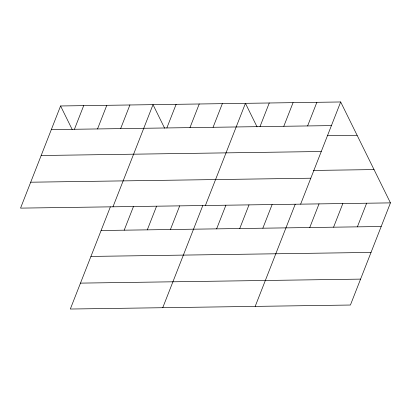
<?xml version="1.0" encoding="UTF-8"?>
<svg xmlns="http://www.w3.org/2000/svg" width="411" height="411" viewBox="0 0 411 411"><rect width="100%" height="100%" fill="white"/><g stroke="black" fill="none" stroke-linecap="round" stroke-linejoin="round"><path stroke-width="0.62" d="M390.45 202.88L340.678 101.969L60.581 105.971L20.55 208.12L390.45 202.88L350.419 305.029L70.322 309.031L110.354 206.877M74.432 129.27L83.69 105.637M97.541 128.936L106.798 105.308M120.644 128.607L129.907 104.98M112.984 206.8L153.015 104.651L164.626 128.191M124.199 230.181L133.462 206.548M166.861 127.949L176.124 104.317M147.308 229.847L156.57 206.219M189.969 127.621L199.232 103.988M170.416 229.518L179.679 205.89M213.078 127.287L222.341 103.659M162.751 307.711L202.787 205.562M205.413 205.479L245.444 103.331L257.055 126.871M216.633 228.86L225.891 205.228M259.993 126.619L269.256 102.991M239.741 228.531L248.999 204.899M283.801 126.28L293.064 102.652M262.85 228.197L272.108 204.57M307.613 125.941L316.871 102.308M255.185 306.39L295.216 204.241M300.647 204.123L340.678 101.969M309.766 227.53L319.023 203.902M333.573 227.191L342.836 203.558M357.38 226.851L366.643 203.219M51.324 129.599L331.42 125.602M327.654 135.692L357.102 135.27M41.167 155.512L321.263 151.51M313.254 170.447L374.025 169.579M30.707 182.207L310.803 178.21M101.091 230.509L381.192 226.512M90.939 256.423L371.035 252.421M80.474 283.117L360.57 279.12M60.581 105.971L72.192 129.511"/></g></svg>
